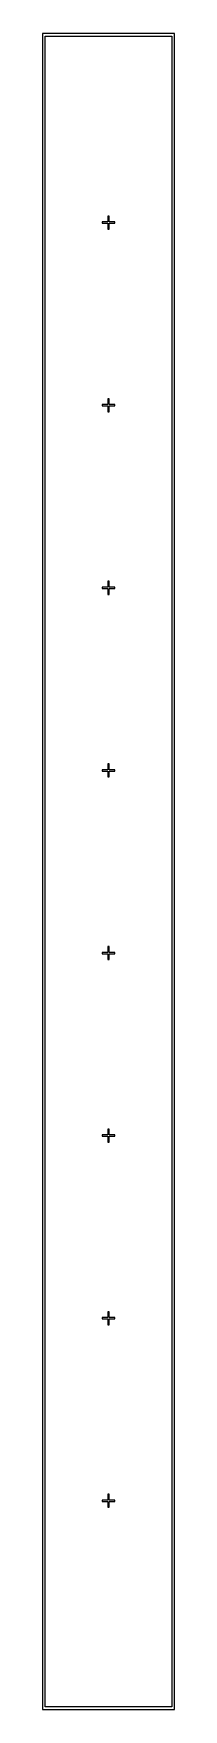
# Model space of a CAD drawing. Header units: metres. Extents: x 0 to 10, y 0 to 128.
import ezdxf

# ---------------------------------------------------------------- set-up
doc = ezdxf.new("R2010")
doc.units = ezdxf.units.M

msp = doc.modelspace()

# ---------------------------------------------------------------- linework, layer by layer
for p, q in [((10.16, 128.5), (0, 128.5)), ((0, 128.5), (0, 0)), ((10.16, 0), (10.16, 128.5)), ((0.2, 0.2), (0.2, 128.3)), ((0.2, 128.3), (9.95999, 128.3)), ((9.95999, 128.3), (9.95999, 0.2)), ((5.12997, 114.5), (5.03, 114.5)), ((5.03, 114.5), (5.03, 114.05)), ((5.12997, 114.05), (5.12997, 114.5)), ((5.03, 114.05), (4.57999, 114.05)), ((4.57999, 114.05), (4.57999, 113.95)), ((4.57999, 113.95), (5.03, 113.95)), ((5.03, 113.95), (5.03, 113.5)), ((5.03, 113.5), (5.12997, 113.5)), ((5.57999, 114.05), (5.12997, 114.05)), ((5.12997, 113.95), (5.57999, 113.95)), ((5.12997, 113.5), (5.12997, 113.95)), ((5.57999, 113.95), (5.57999, 114.05)), ((5.12997, 100.5), (5.03, 100.5)), ((5.03, 100.5), (5.03, 100.05)), ((5.12997, 100.05), (5.12997, 100.5)), ((5.03, 100.05), (4.57999, 100.05)), ((4.57999, 100.05), (4.57999, 99.95)), ((4.57999, 99.95), (5.03, 99.95)), ((5.03, 99.95), (5.03, 99.5)), ((5.03, 99.5), (5.12997, 99.5)), ((5.57999, 100.05), (5.12997, 100.05)), ((5.12997, 99.95), (5.57999, 99.95)), ((5.12997, 99.5), (5.12997, 99.95)), ((5.57999, 99.95), (5.57999, 100.05)), ((5.12997, 86.5), (5.03, 86.5)), ((5.03, 86.5), (5.03, 86.05)), ((5.12997, 86.05), (5.12997, 86.5)), ((5.03, 86.05), (4.57999, 86.05)), ((4.57999, 86.05), (4.57999, 85.95)), ((4.57999, 85.95), (5.03, 85.95)), ((5.03, 85.95), (5.03, 85.5)), ((5.03, 85.5), (5.12997, 85.5)), ((5.57999, 86.05), (5.12997, 86.05)), ((5.12997, 85.95), (5.57999, 85.95)), ((5.12997, 85.5), (5.12997, 85.95)), ((5.57999, 85.95), (5.57999, 86.05)), ((5.03, 72.05), (4.57999, 72.05)), ((4.57999, 72.05), (4.57999, 71.95)), ((5.12997, 72.5), (5.03, 72.5)), ((5.03, 72.5), (5.03, 72.05)), ((5.12997, 72.05), (5.12997, 72.5)), ((5.57999, 72.05), (5.12997, 72.05)), ((5.57999, 71.95), (5.57999, 72.05)), ((4.57999, 71.95), (5.03, 71.95)), ((5.03, 71.95), (5.03, 71.5)), ((5.03, 71.5), (5.12997, 71.5)), ((5.12997, 71.95), (5.57999, 71.95)), ((5.12997, 71.5), (5.12997, 71.95)), ((5.03, 58.05), (4.57999, 58.05)), ((4.57999, 58.05), (4.57999, 57.95)), ((4.57999, 57.95), (5.03, 57.95)), ((5.12997, 58.5), (5.03, 58.5)), ((5.03, 58.5), (5.03, 58.05)), ((5.03, 57.95), (5.03, 57.5)), ((5.12997, 58.05), (5.12997, 58.5)), ((5.57999, 58.05), (5.12997, 58.05)), ((5.12997, 57.95), (5.57999, 57.95)), ((5.12997, 57.5), (5.12997, 57.95)), ((5.57999, 57.95), (5.57999, 58.05)), ((5.03, 57.5), (5.12997, 57.5)), ((5.03, 44.05), (4.57999, 44.05)), ((4.57999, 44.05), (4.57999, 43.95)), ((4.57999, 43.95), (5.03, 43.95)), ((5.12997, 44.5), (5.03, 44.5)), ((5.03, 44.5), (5.03, 44.05)), ((5.03, 43.95), (5.03, 43.5)), ((5.12997, 44.05), (5.12997, 44.5)), ((5.57999, 44.05), (5.12997, 44.05)), ((5.12997, 43.95), (5.57999, 43.95)), ((5.12997, 43.5), (5.12997, 43.95)), ((5.57999, 43.95), (5.57999, 44.05)), ((5.03, 43.5), (5.12997, 43.5)), ((5.03, 30.05), (4.57999, 30.05)), ((4.57999, 30.05), (4.57999, 29.95)), ((4.57999, 29.95), (5.03, 29.95)), ((5.12997, 30.5), (5.03, 30.5)), ((5.03, 30.5), (5.03, 30.05)), ((5.03, 29.95), (5.03, 29.5)), ((5.12997, 30.05), (5.12997, 30.5)), ((5.57999, 30.05), (5.12997, 30.05)), ((5.12997, 29.95), (5.57999, 29.95)), ((5.12997, 29.5), (5.12997, 29.95)), ((5.57999, 29.95), (5.57999, 30.05)), ((5.03, 29.5), (5.12997, 29.5)), ((5.03, 16.05), (4.57999, 16.05)), ((4.57999, 16.05), (4.57999, 15.95)), ((4.57999, 15.95), (5.03, 15.95)), ((5.12997, 16.5), (5.03, 16.5)), ((5.03, 16.5), (5.03, 16.05)), ((5.03, 15.95), (5.03, 15.5)), ((5.03, 15.5), (5.12997, 15.5)), ((5.12997, 16.05), (5.12997, 16.5)), ((5.57999, 16.05), (5.12997, 16.05)), ((5.12997, 15.95), (5.57999, 15.95)), ((5.12997, 15.5), (5.12997, 15.95)), ((5.57999, 15.95), (5.57999, 16.05)), ((0, 0), (10.16, 0)), ((9.95999, 0.2), (0.2, 0.2))]:
    msp.add_line(p, q)

doc.saveas('drawing.dxf')
